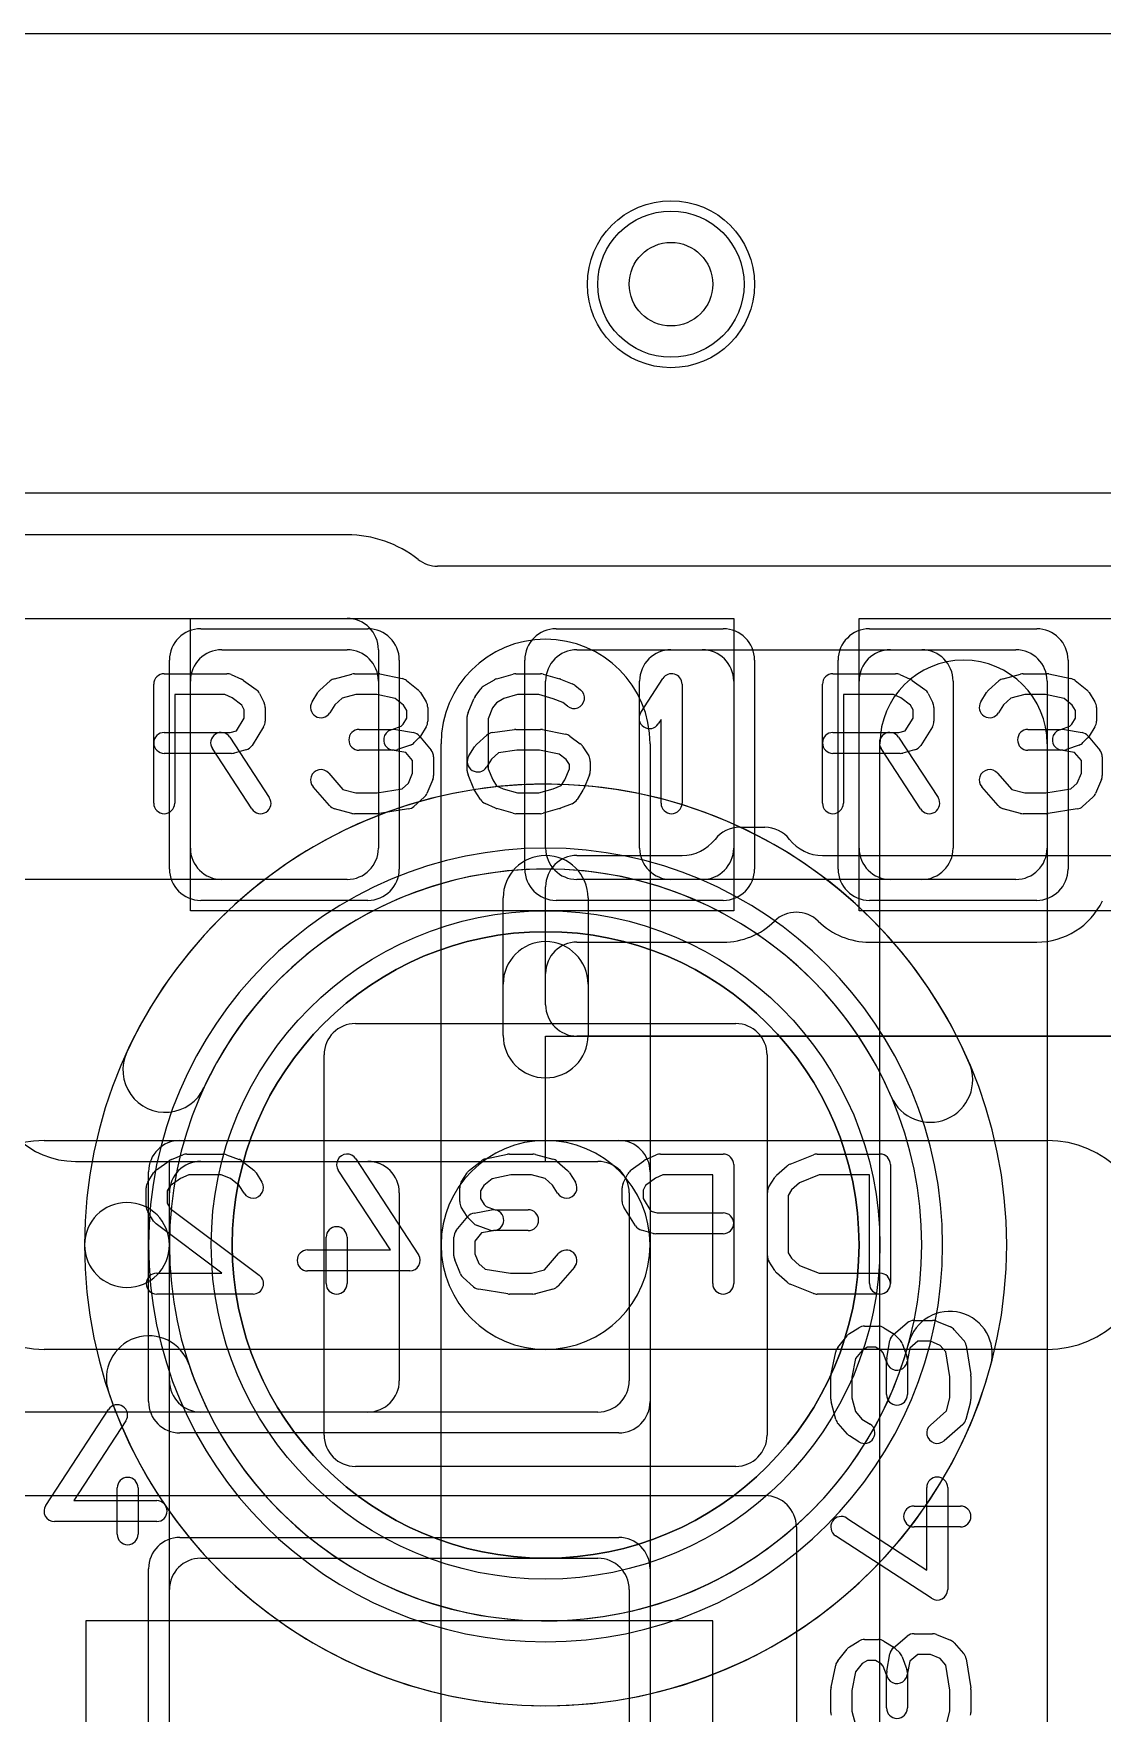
# Model space of a CAD drawing. Extents: x 0 to 20.5, y -1 to 20.
# Drawn here: x 10.275 to 12.832, y 11.579 to 15.6 of the extents above; entities that cross this region are included whole.
import ezdxf

# ---------------------------------------------------------------- set-up
doc = ezdxf.new("R2010")
doc.units = 0
for name, color, linetype in [('Hole', 1, 'CONTINUOUS'), ('L1', 3, 'CONTINUOUS'), ('L2', 3, 'CONTINUOUS'), ('L3', 3, 'CONTINUOUS'), ('L4', 3, 'CONTINUOUS'), ('MetalMask-A', 176, 'CONTINUOUS'), ('MetalMask-B', 176, 'CONTINUOUS'), ('PartsArea-A', 111, 'CONTINUOUS'), ('PartsArea-B', 111, 'CONTINUOUS'), ('PartsSilk-A', 221, 'CONTINUOUS'), ('PartsSilk-B', 221, 'CONTINUOUS'), ('Resist-A', 2, 'CONTINUOUS'), ('Resist-B', 2, 'CONTINUOUS'), ('Silk-A', 140, 'CONTINUOUS'), ('Silk-B', 140, 'CONTINUOUS')]:
    doc.layers.add(name, color=color, linetype=linetype)

msp = doc.modelspace()

# ---------------------------------------------------------------- linework, layer by layer
at = {"layer": 'Hole'}
msp.add_circle((11.8, 15), 0.1, dxfattribs=at)
at = {"layer": 'L1'}
for p, q in [((4.65001, 15.59996), (14.19129, 15.59996)), ((11.02503, 14.40004), (9.07497, 14.40004)), ((13.475, 14.32504), (11.24153, 14.32504)), ((9.07497, 14.2), (11.02503, 14.2)), ((10.725, 14.125), (11.025, 14.125)), ((11.1, 14.12503), (11.1, 13.64997)), ((11.575, 14.125), (11.875, 14.125)), ((11.79997, 14.125), (12.40003, 14.125)), ((12.325, 14.125), (12.625, 14.125)), ((10.65, 13.65), (10.65, 14.05)), ((11.1, 14.05), (11.1, 13.65)), ((11.5, 13.65), (11.5, 14.05)), ((11.725, 13.64997), (11.725, 14.05003)), ((11.95, 14.05), (11.95, 13.65)), ((12.25, 13.65), (12.25, 14.05)), ((12.475, 14.05003), (12.475, 13.64997)), ((12.7, 14.05), (12.7, 13.65)), ((12.3, 11.34853), (12.3, 13.9)), ((12.7, 13.9), (12.7, 11.34853)), ((11.02503, 13.575), (9.07497, 13.575)), ((11.025, 13.575), (10.725, 13.575)), ((11.875, 13.575), (11.575, 13.575)), ((12.40003, 13.575), (11.79997, 13.575)), ((12.625, 13.575), (12.325, 13.575)), ((10.375, 12.9), (11.07503, 12.9)), ((10.675, 12.9), (11.625, 12.9)), ((10.6, 12.375), (10.6, 12.825)), ((11.15, 12.82503), (11.15, 12.37497)), ((11.7, 12.825), (11.7, 12.375)), ((11.07503, 12.3), (9.825, 12.3)), ((11.625, 12.3), (10.675, 12.3)), ((9.825, 12.09996), (12.02499, 12.09996)), ((12.09996, 12.02499), (12.09996, 11.34854)), ((10.675, 11.95), (11.625, 11.95)), ((10.6, 11.425), (10.6, 11.875)), ((11.7, 11.875), (11.7, 11.425)), ((11.9, 11.8), (10.4, 11.8)), ((10.4, 11.8), (10.4, 11.5)), ((11.9, 11.5), (11.9, 11.8))]:
    msp.add_line(p, q, dxfattribs=at)
msp.add_circle((11.8, 15), 0.2, dxfattribs=at)
for centre, radius, start, end in [((11.02503, 14.12503), 0.27501, 51.78661, 90), ((11.24153, 14.40001), 0.07497, -128.21818, -90), ((11.02503, 14.12503), 0.07497, 0, 90), ((10.725, 14.05), 0.075, 90, 180), ((11.025, 14.05), 0.075, 0, 90), ((11.575, 14.05), 0.075, 90, 180), ((11.79997, 14.05003), 0.07497, 90, 180), ((11.875, 14.05), 0.075, 0, 90), ((12.325, 14.05), 0.075, 90, 180), ((12.40003, 14.05003), 0.07497, 0, 90), ((12.625, 14.05), 0.075, 0, 90), ((12.5, 13.9), 0.2, 0, 180), ((10.725, 13.65), 0.075, 180, -90), ((11.025, 13.65), 0.075, -90, 0), ((11.02503, 13.64997), 0.07497, -90, 0), ((11.575, 13.65), 0.075, 180, -90), ((11.79997, 13.64997), 0.07497, 180, -90), ((11.875, 13.65), 0.075, -90, 0), ((12.325, 13.65), 0.075, 180, -90), ((12.40003, 13.64997), 0.07497, -90, 0), ((12.625, 13.65), 0.075, -90, 0), ((10.375, 13.1), 0.2, 180, -90), ((10.675, 12.825), 0.075, 90, 180), ((11.07503, 12.82503), 0.07497, 0, 90), ((11.625, 12.825), 0.075, 0, 90), ((10.675, 12.375), 0.075, 180, -90), ((11.07503, 12.37497), 0.07497, -90, 0), ((11.625, 12.375), 0.075, -90, 0), ((12.02499, 12.02499), 0.07497, 0, 90), ((10.675, 11.875), 0.075, 90, 180), ((11.625, 11.875), 0.075, 0, 90)]:
    msp.add_arc(centre, radius, start, end, dxfattribs=at)
at = {"layer": 'L2'}
msp.add_line((1.17497, 15.59996), (18.82503, 15.59996), dxfattribs=at)
msp.add_circle((11.8, 15), 0.2, dxfattribs=at)
at = {"layer": 'L3'}
msp.add_line((1.17497, 15.59996), (18.82503, 15.59996), dxfattribs=at)
msp.add_circle((11.8, 15), 0.2, dxfattribs=at)
at = {"layer": 'L4'}
for p, q in [((1.17497, 15.59996), (18.82503, 15.59996)), ((11.25, 12.7), (11.25, 13.9)), ((11.75, 13.9), (11.75, 12.7)), ((10.3, 12.95), (11.5, 12.95)), ((11.5, 12.95), (12.7, 12.95)), ((11.25, 11.5), (11.25, 12.7)), ((11.75, 12.7), (11.75, 11.5)), ((11.5, 12.45), (10.3, 12.45)), ((12.7, 12.45), (11.5, 12.45))]:
    msp.add_line(p, q, dxfattribs=at)
for centre, radius in [((11.8, 15), 0.2), ((11.5, 12.7), 0.75)]:
    msp.add_circle(centre, radius, dxfattribs=at)
for centre, radius, start, end in [((11.5, 13.9), 0.25, 0, 180), ((11.5, 12.7), 0.95004, 90, -90), ((11.5, 12.7), 0.95004, -90, 90), ((10.3, 12.7), 0.25, 90, -90), ((11.5, 12.7), 0.25, 90, -90), ((11.5, 12.7), 0.25, 0, 180), ((11.5, 12.7), 0.25, -90, 90), ((12.7, 12.7), 0.25, -90, 90), ((11.5, 12.7), 0.25, 180, 0)]:
    msp.add_arc(centre, radius, start, end, dxfattribs=at)
at = {"layer": 'MetalMask-A'}
for p, q in [((10.725, 14.125), (11.025, 14.125)), ((11.575, 14.125), (11.875, 14.125)), ((12.325, 14.125), (12.625, 14.125)), ((10.65, 13.65), (10.65, 14.05)), ((11.1, 14.05), (11.1, 13.65)), ((11.5, 13.65), (11.5, 14.05)), ((11.95, 14.05), (11.95, 13.65)), ((12.25, 13.65), (12.25, 14.05)), ((12.7, 14.05), (12.7, 13.65)), ((11.025, 13.575), (10.725, 13.575)), ((11.875, 13.575), (11.575, 13.575)), ((12.625, 13.575), (12.325, 13.575)), ((10.675, 12.9), (11.625, 12.9)), ((10.6, 12.375), (10.6, 12.825)), ((11.7, 12.825), (11.7, 12.375)), ((11.625, 12.3), (10.675, 12.3)), ((10.675, 11.95), (11.625, 11.95)), ((10.6, 11.425), (10.6, 11.875)), ((11.7, 11.875), (11.7, 11.425))]:
    msp.add_line(p, q, dxfattribs=at)
for centre, start, end in [((10.725, 14.05), 90, 180), ((11.025, 14.05), 0, 90), ((11.575, 14.05), 90, 180), ((11.875, 14.05), 0, 90), ((12.325, 14.05), 90, 180), ((12.625, 14.05), 0, 90), ((10.725, 13.65), 180, -90), ((11.025, 13.65), -90, 0), ((11.575, 13.65), 180, -90), ((11.875, 13.65), -90, 0), ((12.325, 13.65), 180, -90), ((12.625, 13.65), -90, 0), ((10.675, 12.825), 90, 180), ((11.625, 12.825), 0, 90), ((10.675, 12.375), 180, -90), ((11.625, 12.375), -90, 0), ((10.675, 11.875), 90, 180), ((11.625, 11.875), 0, 90)]:
    msp.add_arc(centre, 0.075, start, end, dxfattribs=at)
at = {"layer": 'MetalMask-B'}
for p, q in [((11.045, 13.23), (11.955, 13.23)), ((10.97, 12.245), (10.97, 13.155)), ((12.03, 13.155), (12.03, 12.245)), ((11.955, 12.17), (11.045, 12.17))]:
    msp.add_line(p, q, dxfattribs=at)
for centre, start, end in [((11.045, 13.155), 90, 180), ((11.955, 13.155), 0, 90), ((11.045, 12.245), 180, -90), ((11.955, 12.245), -90, 0)]:
    msp.add_arc(centre, 0.075, start, end, dxfattribs=at)
at = {"layer": 'PartsArea-A'}
for p, q in [((20, 14.5), (0, 14.5)), ((10.65, 13.5), (10.65, 14.2)), ((10.65, 14.2), (11.95, 14.2)), ((11.95, 14.2), (11.95, 13.5)), ((12.25, 13.5), (12.25, 14.2)), ((12.25, 14.2), (13.55, 14.2)), ((11.95, 13.5), (10.65, 13.5)), ((13.55, 13.5), (12.25, 13.5)), ((11.5, 13.2), (13.3, 13.2)), ((11.5, 12.9), (11.5, 13.2)), ((10.6, 10.4), (10.6, 12.9)), ((10.6, 12.9), (11.5, 12.9))]:
    msp.add_line(p, q, dxfattribs=at)
at = {"layer": 'PartsArea-B'}
msp.add_line((20, 14.5), (0, 14.5), dxfattribs=at)
for start, end in [(0, 180), (180, 0)]:
    msp.add_arc((11.5, 12.7), 0.75, start, end, dxfattribs=at)
at = {"layer": 'PartsSilk-A'}
for p, q in [((10.5625, 13.75741), (10.5625, 14.04259)), ((10.5875, 14.06759), (10.7375, 14.06759)), ((10.74765, 14.06544), (10.77265, 14.05433)), ((10.7772, 14.0517), (10.80776, 14.02948)), ((10.95978, 14.02795), (10.98478, 14.05017)), ((10.99495, 14.05564), (11.03662, 14.06675)), ((11.04306, 14.06759), (11.09861, 14.06759)), ((11.10376, 14.06705), (11.15654, 14.05594)), ((11.16701, 14.051), (11.19479, 14.02878)), ((11.35254, 14.03818), (11.37754, 14.05299)), ((11.38341, 14.05552), (11.4223, 14.06663)), ((11.42917, 14.06759), (11.4875, 14.06759)), ((11.49437, 14.06663), (11.53326, 14.05552)), ((11.53567, 14.05469), (11.56345, 14.04358)), ((11.56979, 14.03989), (11.58368, 14.02878)), ((11.72763, 13.9747), (11.78041, 14.05618)), ((11.82639, 14.04259), (11.82639, 13.75741)), ((12.1625, 13.75741), (12.1625, 14.04259)), ((12.1875, 14.06759), (12.3375, 14.06759)), ((12.34765, 14.06544), (12.37265, 14.05433)), ((12.3772, 14.0517), (12.40776, 14.02948)), ((12.55978, 14.02795), (12.58478, 14.05017)), ((12.59495, 14.05564), (12.63662, 14.06675)), ((12.64306, 14.06759), (12.69861, 14.06759)), ((12.70376, 14.06705), (12.75654, 14.05594)), ((12.76701, 14.051), (12.79479, 14.02878)), ((10.7322, 14.01759), (10.6125, 14.01759)), ((10.6125, 14.01759), (10.6125, 13.75741)), ((10.74993, 14.00971), (10.7322, 14.01759)), ((10.77343, 13.99263), (10.74993, 14.00971)), ((10.81542, 14.02044), (10.82653, 13.99822)), ((10.9413, 14.00029), (10.95519, 14.02251)), ((11.01356, 14.00885), (10.99568, 13.99296)), ((11.04634, 14.01759), (11.01356, 14.00885)), ((11.09601, 14.01759), (11.04634, 14.01759)), ((11.14042, 14.00824), (11.09601, 14.01759)), ((11.16023, 13.9924), (11.14042, 14.00824)), ((11.20037, 14.02251), (11.21426, 14.00029)), ((11.31442, 13.97442), (11.32831, 14.00776)), ((11.33139, 14.01315), (11.34528, 14.03167)), ((11.3823, 13.99769), (11.37327, 13.98565)), ((11.40025, 14.00833), (11.3823, 13.99769)), ((11.43267, 14.01759), (11.40025, 14.00833)), ((11.484, 14.01759), (11.43267, 14.01759)), ((11.51829, 14.00779), (11.484, 14.01759)), ((11.54145, 13.99853), (11.51829, 14.00779)), ((11.55244, 13.98974), (11.54145, 13.99853)), ((12.3322, 14.01759), (12.2125, 14.01759)), ((12.2125, 14.01759), (12.2125, 13.75741)), ((12.34993, 14.00971), (12.3322, 14.01759)), ((12.37343, 13.99263), (12.34993, 14.00971)), ((12.41542, 14.02044), (12.42653, 13.99822)), ((12.5413, 14.00029), (12.55519, 14.02251)), ((12.61356, 14.00885), (12.59568, 13.99296)), ((12.64634, 14.01759), (12.61356, 14.00885)), ((12.69601, 14.01759), (12.64634, 14.01759)), ((12.74042, 14.00824), (12.69601, 14.01759)), ((12.76023, 13.9924), (12.74042, 14.00824)), ((12.80037, 14.02251), (12.81426, 14.00029)), ((10.76042, 13.93087), (10.77917, 13.96087)), ((10.77917, 13.98114), (10.77343, 13.99263)), ((10.77917, 13.96087), (10.77917, 13.98114)), ((10.82917, 13.98704), (10.82917, 13.9537)), ((10.99568, 13.99296), (10.9837, 13.97379)), ((11.15948, 13.94715), (11.16806, 13.96087)), ((11.16806, 13.97987), (11.16023, 13.9924)), ((11.16806, 13.96087), (11.16806, 13.97987)), ((11.21806, 13.98704), (11.21806, 13.9537)), ((11.3125, 13.83519), (11.3125, 13.96481)), ((11.37327, 13.98565), (11.3625, 13.95981)), ((11.3625, 13.95981), (11.3625, 13.84019)), ((11.77639, 13.95801), (11.76959, 13.94752)), ((11.77639, 13.75741), (11.77639, 13.95801)), ((12.36042, 13.93087), (12.37917, 13.96087)), ((12.37917, 13.98114), (12.37343, 13.99263)), ((12.37917, 13.96087), (12.37917, 13.98114)), ((12.42917, 13.98704), (12.42917, 13.9537)), ((12.59568, 13.99296), (12.5837, 13.97379)), ((12.75948, 13.94715), (12.76806, 13.96087)), ((12.76806, 13.97987), (12.76023, 13.9924)), ((12.76806, 13.96087), (12.76806, 13.97987)), ((12.81806, 13.98704), (12.81806, 13.9537)), ((10.5875, 13.92685), (10.74533, 13.92685)), ((10.74453, 13.91553), (10.83898, 13.77109)), ((10.74533, 13.92685), (10.76042, 13.93087)), ((10.82537, 13.94045), (10.79759, 13.89601)), ((11.05417, 13.93426), (11.1331, 13.93426)), ((11.1331, 13.93426), (11.1543, 13.94197)), ((11.14188, 13.93387), (11.18355, 13.92646)), ((11.1543, 13.94197), (11.15948, 13.94715)), ((11.19838, 13.91785), (11.22615, 13.88452)), ((11.21426, 13.94045), (11.20037, 13.91823)), ((11.33478, 13.89832), (11.35978, 13.92054)), ((11.37291, 13.92661), (11.42569, 13.93402)), ((11.42917, 13.93426), (11.4875, 13.93426)), ((11.4924, 13.93377), (11.54796, 13.92266)), ((11.55794, 13.91824), (11.58294, 13.89972)), ((12.1875, 13.92685), (12.34533, 13.92685)), ((12.34453, 13.91553), (12.43898, 13.77109)), ((12.34533, 13.92685), (12.36042, 13.93087)), ((12.42537, 13.94045), (12.39759, 13.89601)), ((12.65417, 13.93426), (12.7331, 13.93426)), ((12.7331, 13.93426), (12.7543, 13.94197)), ((12.74188, 13.93387), (12.78355, 13.92646)), ((12.7543, 13.94197), (12.75948, 13.94715)), ((12.79838, 13.91785), (12.82615, 13.88452)), ((12.81426, 13.94045), (12.80037, 13.91823)), ((10.74861, 13.87685), (10.5875, 13.87685)), ((10.79714, 13.74373), (10.70269, 13.88817)), ((10.78283, 13.8851), (10.75505, 13.87769)), ((11.1375, 13.88426), (11.05417, 13.88426)), ((11.16581, 13.87883), (11.13312, 13.88465)), ((11.1766, 13.89687), (11.14604, 13.88576)), ((11.18194, 13.85947), (11.16581, 13.87883)), ((11.19685, 13.9138), (11.18574, 13.90269)), ((11.3163, 13.87066), (11.33019, 13.89288)), ((11.38735, 13.87814), (11.37068, 13.86333)), ((11.43092, 13.88426), (11.38735, 13.87814)), ((11.48502, 13.88426), (11.43092, 13.88426)), ((11.53267, 13.87473), (11.48502, 13.88426)), ((11.54937, 13.86236), (11.53267, 13.87473)), ((11.58926, 13.89287), (11.60314, 13.87065)), ((12.34861, 13.87685), (12.1875, 13.87685)), ((12.39714, 13.74373), (12.30269, 13.88817)), ((12.38283, 13.8851), (12.35505, 13.87769)), ((12.7375, 13.88426), (12.65417, 13.88426)), ((12.76581, 13.87883), (12.73312, 13.88465)), ((12.7766, 13.89687), (12.74604, 13.88576)), ((12.78194, 13.85947), (12.76581, 13.87883)), ((12.79685, 13.9138), (12.78574, 13.90269)), ((11.18194, 13.82907), (11.18194, 13.85947)), ((11.23194, 13.86852), (11.23194, 13.82407)), ((11.37068, 13.86333), (11.3587, 13.84416)), ((11.3625, 13.84019), (11.37368, 13.81336)), ((11.54577, 13.81336), (11.55694, 13.84019)), ((11.55694, 13.85024), (11.54937, 13.86236)), ((11.55694, 13.84019), (11.55694, 13.85024)), ((11.60694, 13.85741), (11.60694, 13.83519)), ((12.78194, 13.82907), (12.78194, 13.85947)), ((12.83194, 13.86852), (12.83194, 13.82407)), ((10.98258, 13.75206), (10.94369, 13.7965)), ((10.98131, 13.82942), (11.01519, 13.79071)), ((11.15691, 13.79205), (11.17218, 13.80563)), ((11.17218, 13.80563), (11.18194, 13.82907)), ((11.23002, 13.81446), (11.21614, 13.78113)), ((11.32831, 13.79224), (11.31442, 13.82558)), ((11.37368, 13.81336), (11.38242, 13.79937)), ((11.38242, 13.79937), (11.39883, 13.79208)), ((11.51829, 13.79221), (11.5373, 13.79981)), ((11.5373, 13.79981), (11.54577, 13.81336)), ((11.60502, 13.82558), (11.59114, 13.79224)), ((12.58258, 13.75206), (12.54369, 13.7965)), ((12.58131, 13.82942), (12.61519, 13.79071)), ((12.75691, 13.79205), (12.77218, 13.80563)), ((12.77218, 13.80563), (12.78194, 13.82907)), ((12.83002, 13.81446), (12.81614, 13.78113)), ((11.01519, 13.79071), (11.04634, 13.78241)), ((11.04634, 13.78241), (11.09662, 13.78241)), ((11.09662, 13.78241), (11.15691, 13.79205)), ((11.20967, 13.77205), (11.18467, 13.74983)), ((11.34408, 13.76638), (11.33019, 13.7886)), ((11.38013, 13.74567), (11.35513, 13.75678)), ((11.39883, 13.79208), (11.43267, 13.78241)), ((11.43267, 13.78241), (11.484, 13.78241)), ((11.484, 13.78241), (11.51829, 13.79221)), ((11.56345, 13.75642), (11.53567, 13.74531)), ((11.58926, 13.7886), (11.57537, 13.76638)), ((12.61519, 13.79071), (12.64634, 13.78241)), ((12.64634, 13.78241), (12.69662, 13.78241)), ((12.69662, 13.78241), (12.75691, 13.79205)), ((12.80967, 13.77205), (12.78467, 13.74983)), ((11.03662, 13.73325), (10.99495, 13.74436)), ((11.09861, 13.73241), (11.04306, 13.73241)), ((11.17201, 13.74383), (11.10256, 13.73272)), ((11.4223, 13.73337), (11.38341, 13.74448)), ((11.4875, 13.73241), (11.42917, 13.73241)), ((11.53326, 13.74448), (11.49437, 13.73337)), ((12.63662, 13.73325), (12.59495, 13.74436)), ((12.69861, 13.73241), (12.64306, 13.73241)), ((12.77201, 13.74383), (12.70256, 13.73272)), ((11.96455, 13.7), (12.02434, 13.7)), ((11.575, 13.63241), (11.82639, 13.63241)), ((12.1625, 13.63241), (13.225, 13.63241)), ((11.5, 13.275), (11.5, 13.55741)), ((11.3984, 13.2016), (11.3984, 13.53081)), ((11.6016, 13.53081), (11.6016, 13.2016)), ((13.225, 13.2), (11.575, 13.2)), ((12.33215, 12.48588), (12.36548, 12.51365)), ((12.38148, 12.51944), (12.42593, 12.51944)), ((12.43554, 12.51752), (12.46887, 12.50364)), ((12.199, 12.45451), (12.22122, 12.48229)), ((12.22749, 12.48787), (12.24971, 12.50176)), ((12.26296, 12.50556), (12.2963, 12.50556)), ((12.30955, 12.50176), (12.33177, 12.48787)), ((12.31613, 12.42938), (12.32354, 12.47105)), ((12.3362, 12.48435), (12.34731, 12.47324)), ((12.39053, 12.46944), (12.37117, 12.45331)), ((12.42093, 12.46944), (12.39053, 12.46944)), ((12.44437, 12.45968), (12.42093, 12.46944)), ((12.47795, 12.49717), (12.50017, 12.47217)), ((12.18295, 12.39126), (12.19406, 12.44404)), ((12.24176, 12.42792), (12.23241, 12.38351)), ((12.2576, 12.44773), (12.24176, 12.42792)), ((12.27013, 12.45556), (12.2576, 12.44773)), ((12.28913, 12.45556), (12.27013, 12.45556)), ((12.30285, 12.44698), (12.28913, 12.45556)), ((12.30803, 12.4418), (12.30285, 12.44698)), ((12.31574, 12.4206), (12.30803, 12.4418)), ((12.35313, 12.4641), (12.36424, 12.43354)), ((12.37117, 12.45331), (12.36535, 12.42062)), ((12.45795, 12.44441), (12.44437, 12.45968)), ((12.46759, 12.38412), (12.45795, 12.44441)), ((12.50617, 12.45951), (12.51728, 12.39006)), ((12.18241, 12.33056), (12.18241, 12.38611)), ((12.31574, 12.34167), (12.31574, 12.4206)), ((12.36574, 12.425), (12.36574, 12.34167)), ((12.51759, 12.38611), (12.51759, 12.33056)), ((12.23241, 12.38351), (12.23241, 12.33384)), ((12.46759, 12.33384), (12.46759, 12.38412)), ((10.30407, 12.07663), (10.45407, 12.30626)), ((12.19436, 12.28245), (12.18325, 12.32412)), ((12.23241, 12.33384), (12.24115, 12.30106)), ((12.45929, 12.30269), (12.46759, 12.33384)), ((12.51675, 12.32412), (12.50564, 12.28245)), ((10.49593, 12.27892), (10.37119, 12.08796)), ((12.22205, 12.24728), (12.19983, 12.27228)), ((12.24115, 12.30106), (12.25704, 12.28318)), ((12.25704, 12.28318), (12.27621, 12.2712)), ((12.42058, 12.26881), (12.45929, 12.30269)), ((12.49794, 12.27008), (12.4535, 12.23119)), ((12.24971, 12.2288), (12.22749, 12.24269)), ((10.475, 12.00741), (10.475, 12.11852)), ((10.525, 12.11852), (10.525, 12.00741)), ((12.41204, 11.92119), (12.41204, 12.11944)), ((12.46204, 12.11944), (12.46204, 11.875)), ((10.37119, 12.08796), (10.56944, 12.08796)), ((12.38148, 12.075), (12.49259, 12.075)), ((10.56944, 12.03796), (10.325, 12.03796)), ((12.22108, 12.04593), (12.41204, 11.92119)), ((12.49259, 12.025), (12.38148, 12.025)), ((12.42337, 11.85407), (12.19374, 12.00407)), ((12.22749, 11.73787), (12.24971, 11.75176)), ((12.26296, 11.75556), (12.2963, 11.75556)), ((12.30955, 11.75176), (12.33177, 11.73787)), ((12.33215, 11.73588), (12.36548, 11.76365)), ((12.38148, 11.76944), (12.42593, 11.76944)), ((12.43554, 11.76752), (12.46887, 11.75364)), ((12.47795, 11.74717), (12.50017, 11.72217)), ((12.199, 11.70451), (12.22122, 11.73229)), ((12.27013, 11.70556), (12.2576, 11.69773)), ((12.28913, 11.70556), (12.27013, 11.70556)), ((12.30285, 11.69698), (12.28913, 11.70556)), ((12.31613, 11.67938), (12.32354, 11.72105)), ((12.3362, 11.73435), (12.34731, 11.72324)), ((12.35313, 11.7141), (12.36424, 11.68354)), ((12.37117, 11.70331), (12.36535, 11.67062)), ((12.39053, 11.71944), (12.37117, 11.70331)), ((12.42093, 11.71944), (12.39053, 11.71944)), ((12.44437, 11.70968), (12.42093, 11.71944)), ((12.45795, 11.69441), (12.44437, 11.70968)), ((12.50617, 11.70951), (12.51728, 11.64006)), ((12.18295, 11.64126), (12.19406, 11.69404)), ((12.24176, 11.67792), (12.23241, 11.63351)), ((12.2576, 11.69773), (12.24176, 11.67792)), ((12.30803, 11.6918), (12.30285, 11.69698)), ((12.31574, 11.6706), (12.30803, 11.6918)), ((12.31574, 11.59167), (12.31574, 11.6706)), ((12.36574, 11.675), (12.36574, 11.59167)), ((12.46759, 11.63412), (12.45795, 11.69441)), ((12.18241, 11.58056), (12.18241, 11.63611)), ((12.23241, 11.63351), (12.23241, 11.58384)), ((12.46759, 11.58384), (12.46759, 11.63412)), ((12.51759, 11.63611), (12.51759, 11.58056)), ((12.23241, 11.58384), (12.24115, 11.55106)), ((12.45929, 11.55269), (12.46759, 11.58384))]:
    msp.add_line(p, q, dxfattribs=at)
for centre, radius, start, end in [((10.5875, 14.04259), 0.025, 90, 180), ((10.7375, 14.04259), 0.025, 66.04914, 90), ((10.7625, 14.03148), 0.025, 53.98274, 66.03964), ((11.00139, 14.03148), 0.025, 104.92551, 131.63069), ((11.04306, 14.04259), 0.025, 90, 104.92885), ((11.09861, 14.04259), 0.025, 78.11016, 90), ((11.15139, 14.03148), 0.025, 51.33303, 78.11298), ((11.36528, 14.01667), 0.025, 120.63752, 143.1301), ((11.39028, 14.03148), 0.025, 105.94854, 120.63752), ((11.42917, 14.04259), 0.025, 90, 105.94854), ((11.4875, 14.04259), 0.025, 74.05146, 90), ((11.52639, 14.03148), 0.025, 68.2071, 74.05146), ((11.55417, 14.02037), 0.025, 51.33303, 68.2071), ((11.80139, 14.04259), 0.025, 0, 147.06619), ((12.1875, 14.04259), 0.025, 90, 180), ((12.3375, 14.04259), 0.025, 66.04914, 90), ((12.3625, 14.03148), 0.025, 53.98274, 66.03964), ((12.60139, 14.03148), 0.025, 104.92551, 131.63069), ((12.64306, 14.04259), 0.025, 90, 104.92885), ((12.69861, 14.04259), 0.025, 78.11016, 90), ((12.75139, 14.03148), 0.025, 51.33303, 78.11298), ((10.79306, 14.00926), 0.025, 26.56505, 53.97932), ((10.80417, 13.98704), 0.025, 0, 26.56505), ((10.9625, 13.98704), 0.025, 147.99462, -32.01002), ((10.97639, 14.00926), 0.025, 131.62783, 147.98998), ((11.17917, 14.00926), 0.025, 32.00538, 51.34522), ((11.19306, 13.98704), 0.025, 0, 32.01002), ((11.35139, 13.99815), 0.025, 143.1301, 157.39424), ((11.56806, 14.00926), 0.025, -128.66697, 51.34522), ((12.39306, 14.00926), 0.025, 26.56505, 53.97932), ((12.40417, 13.98704), 0.025, 0, 26.56505), ((12.5625, 13.98704), 0.025, 147.99462, -32.01002), ((12.57639, 14.00926), 0.025, 131.62783, 147.98998), ((12.77917, 14.00926), 0.025, 32.00538, 51.34522), ((12.79306, 13.98704), 0.025, 0, 32.01002), ((11.3375, 13.96481), 0.025, 157.39424, 180), ((11.74861, 13.96111), 0.025, 147.06646, -32.93381), ((10.5875, 13.90185), 0.025, 90, -90), ((10.72361, 13.90185), 0.025, 33.18146, -146.81914), ((10.80417, 13.9537), 0.025, -32.00538, 0), ((11.05417, 13.90926), 0.025, 90, -90), ((11.1375, 13.90926), 0.025, 79.90837, -100.08326), ((11.17917, 13.90185), 0.025, 39.7909, 79.91674), ((11.17917, 13.93148), 0.025, -45, -32.01002), ((11.19306, 13.9537), 0.025, -32.00538, 0), ((11.37639, 13.90185), 0.025, 98.00047, 131.62783), ((11.42917, 13.90926), 0.025, 90, 98.00047), ((11.4875, 13.90926), 0.025, 78.69456, 90), ((11.54306, 13.89815), 0.025, 53.47387, 78.69456), ((12.1875, 13.90185), 0.025, 90, -90), ((12.32361, 13.90185), 0.025, 33.18146, -146.81914), ((12.40417, 13.9537), 0.025, -32.00538, 0), ((12.65417, 13.90926), 0.025, 90, -90), ((12.7375, 13.90926), 0.025, 79.90837, -100.08326), ((12.77917, 13.90185), 0.025, 39.7909, 79.91674), ((12.77917, 13.93148), 0.025, -45, -32.01002), ((12.79306, 13.9537), 0.025, -32.00538, 0), ((10.74861, 13.90185), 0.025, -90, -75.06473), ((10.77639, 13.90926), 0.025, -75.07449, -32.01002), ((11.1375, 13.90926), 0.025, -90, -70.02141), ((11.16806, 13.92037), 0.025, -70.02864, -45), ((11.20694, 13.86852), 0.025, 0, 39.8005), ((11.35139, 13.87963), 0.025, 131.62783, 147.99462), ((11.56806, 13.87963), 0.025, 31.98594, 53.47387), ((12.34861, 13.90185), 0.025, -90, -75.06473), ((12.37639, 13.90926), 0.025, -75.07449, -32.01002), ((12.7375, 13.90926), 0.025, -90, -70.02141), ((12.76806, 13.92037), 0.025, -70.02864, -45), ((12.80694, 13.86852), 0.025, 0, 39.8005), ((10.9625, 13.81296), 0.025, 41.18808, -138.81042), ((11.3375, 13.85741), 0.025, 147.99462, -32.01002), ((11.3375, 13.83519), 0.025, 180, -157.39424), ((11.58194, 13.85741), 0.025, 0, 31.98594), ((11.58194, 13.83519), 0.025, -22.60576, 0), ((12.5625, 13.81296), 0.025, 41.18808, -138.81042), ((11.20694, 13.82407), 0.025, -22.60576, 0), ((12.80694, 13.82407), 0.025, -22.60576, 0), ((10.5875, 13.75741), 0.025, 180, 0), ((10.81806, 13.75741), 0.025, -146.81854, 33.18086), ((11.19306, 13.79074), 0.025, -48.37217, -22.60888), ((11.35139, 13.80185), 0.025, -157.39424, -147.99462), ((11.36528, 13.77963), 0.025, -147.99462, -113.95086), ((11.55417, 13.77963), 0.025, -68.2071, -32.00538), ((11.56806, 13.80185), 0.025, -32.00538, -22.60576), ((11.80139, 13.75741), 0.025, 180, 0), ((12.1875, 13.75741), 0.025, 180, 0), ((12.41806, 13.75741), 0.025, -146.81854, 33.18086), ((12.79306, 13.79074), 0.025, -48.37217, -22.60888), ((11.00139, 13.76852), 0.025, -138.81192, -104.92885), ((11.04306, 13.75741), 0.025, -104.92551, -90), ((11.09861, 13.75741), 0.025, -90, -80.91133), ((11.16806, 13.76852), 0.025, -80.91063, -48.36931), ((11.39028, 13.76852), 0.025, -113.95086, -105.94854), ((11.42917, 13.75741), 0.025, -105.94854, -90), ((11.4875, 13.75741), 0.025, -90, -74.05146), ((11.52639, 13.76852), 0.025, -74.05146, -68.2071), ((12.60139, 13.76852), 0.025, -138.81192, -104.92885), ((12.64306, 13.75741), 0.025, -104.92551, -90), ((12.69861, 13.75741), 0.025, -90, -80.91133), ((12.76806, 13.76852), 0.025, -80.91063, -48.36931), ((11.96455, 13.625), 0.075, 90, 142.13842), ((12.02434, 13.625), 0.075, 37.86158, 90), ((11.82639, 13.73241), 0.1, -90, -37.86343), ((12.1625, 13.73241), 0.1, -142.13657, -90), ((11.5, 13.53081), 0.1016, 0, 180), ((11.575, 13.55741), 0.075, 90, 180), ((11.575, 13.275), 0.075, 180, -90), ((11.5, 13.2016), 0.1016, 180, 0), ((12.38148, 12.49444), 0.025, 90, 129.8005), ((12.42593, 12.49444), 0.025, 67.39424, 90), ((12.24074, 12.46667), 0.025, 122.00538, 141.34522), ((12.26296, 12.48056), 0.025, 90, 122.01002), ((12.2963, 12.48056), 0.025, 57.99462, 90), ((12.34815, 12.46667), 0.025, 129.7909, 169.91674), ((12.31852, 12.46667), 0.025, 45, 57.98998), ((12.32963, 12.45556), 0.025, 19.97136, 45), ((12.45926, 12.48056), 0.025, 41.62783, 67.39112), ((12.48148, 12.45556), 0.025, 9.08937, 41.63069), ((12.21852, 12.43889), 0.025, 141.33303, 168.11298), ((12.34074, 12.425), 0.025, 169.90837, -10.08326), ((12.34074, 12.425), 0.025, 0, 19.97859), ((12.20741, 12.38611), 0.025, 168.11016, 180), ((12.49259, 12.38611), 0.025, 0, 9.08867), ((10.475, 12.29259), 0.025, -33.14974, 146.84644), ((12.20741, 12.33056), 0.025, 180, -165.07115), ((12.34074, 12.34167), 0.025, 180, 0), ((12.49259, 12.33056), 0.025, -14.92551, 0), ((12.21852, 12.28889), 0.025, -165.07449, -138.36931), ((12.26296, 12.25), 0.025, -122.00538, 57.98998), ((12.43704, 12.25), 0.025, 131.18808, -48.81042), ((12.48148, 12.28889), 0.025, -48.81192, -14.92885), ((12.24074, 12.26389), 0.025, -138.37217, -122.01002), ((10.5, 12.11852), 0.025, 0, 180), ((12.43704, 12.11944), 0.025, 0, 180), ((10.325, 12.06296), 0.025, 146.85026, -90), ((10.56944, 12.06296), 0.025, -90, 90), ((12.38148, 12.05), 0.025, 90, -90), ((12.49259, 12.05), 0.025, -90, 90), ((12.20741, 12.025), 0.025, 56.85026, -123.15356), ((10.5, 12.00741), 0.025, 180, 0), ((12.43704, 11.875), 0.025, -123.14974, 0), ((12.26296, 11.73056), 0.025, 90, 122.01002), ((12.2963, 11.73056), 0.025, 57.99462, 90), ((12.38148, 11.74444), 0.025, 90, 129.8005), ((12.42593, 11.74444), 0.025, 67.39424, 90), ((12.45926, 11.73056), 0.025, 41.62783, 67.39112), ((12.21852, 11.68889), 0.025, 141.33303, 168.11298), ((12.24074, 11.71667), 0.025, 122.00538, 141.34522), ((12.34815, 11.71667), 0.025, 129.7909, 169.91674), ((12.31852, 11.71667), 0.025, 45, 57.98998), ((12.32963, 11.70556), 0.025, 19.97136, 45), ((12.48148, 11.70556), 0.025, 9.08937, 41.63069), ((12.34074, 11.675), 0.025, 169.90837, -10.08326), ((12.34074, 11.675), 0.025, 0, 19.97859), ((12.20741, 11.63611), 0.025, 168.11016, 180), ((12.49259, 11.63611), 0.025, 0, 9.08867), ((12.34074, 11.59167), 0.025, 180, 0), ((12.20741, 11.58056), 0.025, 180, -165.07115), ((12.49259, 11.58056), 0.025, -14.92551, 0)]:
    msp.add_arc(centre, radius, start, end, dxfattribs=at)
at = {"layer": 'PartsSilk-B'}
for p, q in [((10.60461, 12.90469), (10.63239, 12.9158)), ((10.64167, 12.91759), (10.72778, 12.91759)), ((10.73632, 12.91608), (10.76687, 12.90497)), ((11.35596, 12.90594), (11.40874, 12.91705)), ((11.41389, 12.91759), (11.46944, 12.91759)), ((11.47588, 12.91675), (11.51755, 12.90564)), ((11.73985, 12.90433), (11.76485, 12.91544)), ((11.775, 12.91759), (11.925, 12.91759)), ((12.08516, 12.89358), (12.14072, 12.9158)), ((12.15, 12.91759), (12.3, 12.91759)), ((10.54824, 12.85029), (10.56213, 12.87251)), ((10.56863, 12.87948), (10.59919, 12.9017)), ((10.77395, 12.901), (10.80173, 12.87878)), ((10.80731, 12.87251), (10.8212, 12.85029)), ((11.12881, 12.68796), (11.00407, 12.87892)), ((11.04593, 12.90626), (11.19593, 12.67663)), ((11.29824, 12.85029), (11.31213, 12.87251)), ((11.31771, 12.87878), (11.34549, 12.901)), ((11.52772, 12.90017), (11.55272, 12.87795)), ((11.55731, 12.87251), (11.5712, 12.85029)), ((11.68597, 12.84822), (11.69708, 12.87044)), ((11.70474, 12.87948), (11.7353, 12.9017)), ((11.95, 12.89259), (11.95, 12.60741)), ((12.05283, 12.86684), (12.07783, 12.88906)), ((12.325, 12.89259), (12.325, 12.60741)), ((10.54444, 12.79259), (10.54444, 12.83704)), ((10.60196, 12.84189), (10.59444, 12.82987)), ((10.59444, 12.82987), (10.59444, 12.79976)), ((10.62607, 12.85943), (10.60196, 12.84189)), ((10.64648, 12.86759), (10.62607, 12.85943)), ((10.72338, 12.86759), (10.64648, 12.86759)), ((10.74592, 12.85939), (10.72338, 12.86759)), ((10.76717, 12.8424), (10.74592, 12.85939)), ((10.7788, 12.82379), (10.76717, 12.8424)), ((11.29444, 12.8037), (11.29444, 12.83704)), ((11.35227, 12.8424), (11.34444, 12.82987)), ((11.34444, 12.82987), (11.34444, 12.81087)), ((11.37208, 12.85824), (11.35227, 12.8424)), ((11.41649, 12.86759), (11.37208, 12.85824)), ((11.46616, 12.86759), (11.41649, 12.86759)), ((11.49894, 12.85885), (11.46616, 12.86759)), ((11.51682, 12.84296), (11.49894, 12.85885)), ((11.5288, 12.82379), (11.51682, 12.84296)), ((11.68333, 12.8037), (11.68333, 12.83704)), ((11.73907, 12.84263), (11.73333, 12.83114)), ((11.73333, 12.83114), (11.73333, 12.81087)), ((11.76257, 12.85971), (11.73907, 12.84263)), ((11.7803, 12.86759), (11.76257, 12.85971)), ((11.9, 12.86759), (11.7803, 12.86759)), ((11.9, 12.60741), (11.9, 12.86759)), ((12.03436, 12.83917), (12.04824, 12.86139)), ((12.08874, 12.83185), (12.08056, 12.81876)), ((12.10778, 12.84878), (12.08874, 12.83185)), ((12.15481, 12.86759), (12.10778, 12.84878)), ((12.275, 12.86759), (12.15481, 12.86759)), ((12.275, 12.60741), (12.275, 12.86759)), ((10.59444, 12.79976), (10.60207, 12.78756)), ((11.31213, 12.76823), (11.29824, 12.79045)), ((11.34444, 12.81087), (11.35302, 12.79715)), ((11.35302, 12.79715), (11.3582, 12.79197)), ((11.3582, 12.79197), (11.3794, 12.78426)), ((11.71491, 12.74601), (11.68713, 12.79045)), ((11.73333, 12.81087), (11.75208, 12.78087)), ((12.03056, 12.67407), (12.03056, 12.82593)), ((12.08056, 12.81876), (12.08056, 12.68124)), ((10.56213, 12.75712), (10.54824, 12.77934)), ((10.72517, 12.63241), (10.5683, 12.75039)), ((10.60207, 12.78756), (10.81503, 12.62739)), ((11.28635, 12.73452), (11.31412, 12.76785)), ((11.32676, 12.75269), (11.31565, 12.7638)), ((11.32895, 12.77646), (11.37062, 12.78387)), ((11.3794, 12.78426), (11.45833, 12.78426)), ((11.75208, 12.78087), (11.76717, 12.77685)), ((11.76717, 12.77685), (11.925, 12.77685)), ((10.975, 12.60741), (10.975, 12.71852)), ((11.025, 12.71852), (11.025, 12.60741)), ((11.28056, 12.67407), (11.28056, 12.71852)), ((11.34669, 12.72883), (11.33056, 12.70947)), ((11.33056, 12.70947), (11.33056, 12.67907)), ((11.36646, 12.73576), (11.3359, 12.74687)), ((11.37938, 12.73465), (11.34669, 12.72883)), ((11.45833, 12.73426), (11.375, 12.73426)), ((11.75745, 12.72769), (11.72967, 12.7351)), ((11.925, 12.72685), (11.76389, 12.72685)), ((10.93056, 12.68796), (11.12881, 12.68796)), ((11.33056, 12.67907), (11.34032, 12.65563)), ((11.49731, 12.64071), (11.53119, 12.67942)), ((12.08056, 12.68124), (12.08874, 12.66815)), ((12.08874, 12.66815), (12.10778, 12.65122)), ((10.56944, 12.63241), (10.72517, 12.63241)), ((11.175, 12.63796), (10.93056, 12.63796)), ((11.29636, 12.63113), (11.28248, 12.66446)), ((11.34032, 12.65563), (11.35559, 12.64205)), ((11.35559, 12.64205), (11.41588, 12.63241)), ((11.41588, 12.63241), (11.46616, 12.63241)), ((11.46616, 12.63241), (11.49731, 12.64071)), ((11.56881, 12.6465), (11.52992, 12.60206)), ((12.04824, 12.63861), (12.03436, 12.66083)), ((12.07783, 12.61094), (12.05283, 12.63316)), ((12.10778, 12.65122), (12.15481, 12.63241)), ((12.15481, 12.63241), (12.3, 12.63241)), ((11.32783, 12.59983), (11.30283, 12.62205)), ((11.40994, 12.58272), (11.34049, 12.59383)), ((11.51755, 12.59436), (11.47588, 12.58325)), ((12.14072, 12.5842), (12.08516, 12.60642)), ((10.8, 12.58241), (10.56944, 12.58241)), ((11.46944, 12.58241), (11.41389, 12.58241)), ((12.3, 12.58241), (12.15, 12.58241))]:
    msp.add_line(p, q, dxfattribs=at)
for centre, radius, start, end in [((11.5, 12.7), 1.1032, 23.24087, 155.25878), ((11.5, 12.7), 0.9, 23.24097, 155.25878), ((10.59034, 13.11919), 0.1016, 155.25873, -24.74122), ((12.42032, 13.09523), 0.1016, -156.75846, 23.24103), ((10.64167, 12.89259), 0.025, 90, 111.7929), ((10.72778, 12.89259), 0.025, 70.02081, 90), ((11.025, 12.89259), 0.025, 33.14974, -146.84644), ((11.41389, 12.89259), 0.025, 90, 101.88984), ((11.46944, 12.89259), 0.025, 75.07449, 90), ((11.775, 12.89259), 0.025, 90, 113.95086), ((11.925, 12.89259), 0.025, 0, 90), ((12.15, 12.89259), 0.025, 90, 111.7929), ((12.3, 12.89259), 0.025, 0, 90), ((10.58333, 12.85926), 0.025, 126.01726, 147.99462), ((10.61389, 12.88148), 0.025, 111.7929, 126.01726), ((10.75833, 12.88148), 0.025, 51.33303, 70.02081), ((10.78611, 12.85926), 0.025, 32.00538, 51.33303), ((11.33333, 12.85926), 0.025, 128.66697, 147.99462), ((11.36111, 12.88148), 0.025, 101.88984, 128.66697), ((11.51111, 12.88148), 0.025, 48.37217, 75.07449), ((11.53611, 12.85926), 0.025, 32.00538, 48.37217), ((11.71944, 12.85926), 0.025, 126.01726, 153.43495), ((11.75, 12.88148), 0.025, 113.95086, 126.01726), ((12.09444, 12.87037), 0.025, 111.7929, 131.62783), ((10.56944, 12.83704), 0.025, 147.99462, 180), ((10.8, 12.83704), 0.025, -147.99462, 32.01002), ((11.31944, 12.83704), 0.025, 147.99462, 180), ((11.55, 12.83704), 0.025, -147.99462, 32.01002), ((11.70833, 12.83704), 0.025, 153.43495, 180), ((12.05556, 12.82593), 0.025, 148.01406, 180), ((12.06944, 12.84815), 0.025, 131.62783, 148.01406), ((10.56944, 12.79259), 0.025, 180, -147.99462), ((11.31944, 12.8037), 0.025, 180, -147.99462), ((11.70833, 12.8037), 0.025, 180, -147.99462), ((10.58333, 12.77037), 0.025, -147.99462, -126.9524), ((11.33333, 12.78148), 0.025, -147.99462, -135), ((11.33333, 12.75185), 0.025, 100.09163, 140.2091), ((11.34444, 12.77037), 0.025, -135, -109.97136), ((11.375, 12.75926), 0.025, -79.90837, 100.08326), ((11.45833, 12.75926), 0.025, -90, 90), ((11.925, 12.75185), 0.025, -90, 90), ((11, 12.71852), 0.025, 0, 180), ((11.30556, 12.71852), 0.025, 140.2091, 180), ((11.375, 12.75926), 0.025, -109.97136, -90), ((11.73611, 12.75926), 0.025, -147.99462, -104.92551), ((11.76389, 12.75185), 0.025, -104.92551, -90), ((10.93056, 12.66296), 0.025, 90, -90), ((11.175, 12.66296), 0.025, -90, 33.15356), ((11.30556, 12.67407), 0.025, 180, -157.39424), ((11.55, 12.66296), 0.025, -41.18808, 138.81042), ((12.05556, 12.67407), 0.025, 180, -148.01406), ((10.56944, 12.60741), 0.025, 90, -90), ((10.8, 12.60741), 0.025, -90, 53.05275), ((11.31944, 12.64074), 0.025, -157.39424, -131.62783), ((12.06944, 12.65185), 0.025, -148.01406, -131.62783), ((12.3, 12.60741), 0.025, -90, 90), ((11, 12.60741), 0.025, 180, 0), ((11.34444, 12.61852), 0.025, -131.62783, -99.08937), ((11.51111, 12.61852), 0.025, -75.07449, -41.18808), ((11.925, 12.60741), 0.025, 180, 0), ((12.09444, 12.62963), 0.025, -131.62783, -111.7929), ((12.3, 12.60741), 0.025, 180, 0), ((11.41389, 12.60741), 0.025, -99.08937, -90), ((11.46944, 12.60741), 0.025, -90, -75.07449), ((12.15, 12.60741), 0.025, -111.7929, -90), ((12.46711, 12.43941), 0.1016, -15.07854, 164.91968), ((10.55062, 12.38081), 0.1016, 18.58475, -161.4169), ((11.5, 12.7), 0.9, -161.41708, -15.08052), ((11.5, 12.7), 1.1032, -161.41675, -15.08032)]:
    msp.add_arc(centre, radius, start, end, dxfattribs=at)
at = {"layer": 'Resist-A'}
for p, q in [((10.675, 14.175), (11.075, 14.175)), ((11.525, 14.175), (11.925, 14.175)), ((12.275, 14.175), (12.675, 14.175)), ((10.6, 13.6), (10.6, 14.1)), ((11.15, 14.1), (11.15, 13.6)), ((11.45, 13.6), (11.45, 14.1)), ((12, 14.1), (12, 13.6)), ((12.2, 13.6), (12.2, 14.1)), ((12.75, 14.1), (12.75, 13.6)), ((11.075, 13.525), (10.675, 13.525)), ((11.925, 13.525), (11.525, 13.525)), ((12.675, 13.525), (12.275, 13.525)), ((10.625, 12.95), (11.675, 12.95)), ((10.55, 12.325), (10.55, 12.875)), ((11.75, 12.875), (11.75, 12.325)), ((11.675, 12.25), (10.625, 12.25)), ((10.625, 12), (11.675, 12)), ((10.55, 11.375), (10.55, 11.925)), ((11.75, 11.925), (11.75, 11.375))]:
    msp.add_line(p, q, dxfattribs=at)
msp.add_circle((11.8, 15), 0.175, dxfattribs=at)
for centre, start, end in [((10.675, 14.1), 90, 180), ((11.075, 14.1), 0, 90), ((11.525, 14.1), 90, 180), ((11.925, 14.1), 0, 90), ((12.275, 14.1), 90, 180), ((12.675, 14.1), 0, 90), ((10.675, 13.6), 180, -90), ((11.075, 13.6), -90, 0), ((11.525, 13.6), 180, -90), ((11.925, 13.6), -90, 0), ((12.275, 13.6), 180, -90), ((12.675, 13.6), -90, 0), ((10.625, 12.875), 90, 180), ((11.675, 12.875), 0, 90), ((10.625, 12.325), 180, -90), ((11.675, 12.325), -90, 0), ((10.625, 11.925), 90, 180), ((11.675, 11.925), 0, 90)]:
    msp.add_arc(centre, 0.075, start, end, dxfattribs=at)
at = {"layer": 'Resist-B'}
for centre, radius in [((11.8, 15), 0.175), ((11.5, 12.7), 0.8)]:
    msp.add_circle(centre, radius, dxfattribs=at)
at = {"layer": 'Silk-A'}
for p, q in [((11.575, 13.425), (11.925, 13.425)), ((12.275, 13.425), (12.675, 13.425)), ((11.3984, 13.2016), (11.3984, 13.32453)), ((11.5, 13.275), (11.5, 13.35)), ((11.6016, 13.32453), (11.6016, 13.2016)), ((13.225, 13.2), (11.575, 13.2))]:
    msp.add_line(p, q, dxfattribs=at)
for centre, radius, start, end in [((12.675, 13.6), 0.175, -90, -25.84172), ((11.925, 13.6), 0.175, -90, -45.57414), ((12.1, 13.42146), 0.075, 45.57261, 134.42738), ((12.275, 13.6), 0.175, -134.42586, -90), ((11.5, 13.32453), 0.1016, 0, 180), ((11.575, 13.35), 0.075, 90, 180), ((11.575, 13.275), 0.075, 180, -90), ((11.5, 13.2016), 0.1016, 180, 0)]:
    msp.add_arc(centre, radius, start, end, dxfattribs=at)
at = {"layer": 'Silk-B'}
for centre, radius, start, end in [((11.5, 12.7), 1.1032, 0, 180), ((11.5, 12.7), 0.9, 0, 180), ((10.4984, 12.7), 0.1016, 0, 180), ((10.4984, 12.7), 0.1016, 180, 0), ((11.5, 12.7), 1.1032, 180, 0), ((11.5, 12.7), 0.9, 180, 0)]:
    msp.add_arc(centre, radius, start, end, dxfattribs=at)

doc.saveas('drawing.dxf')
